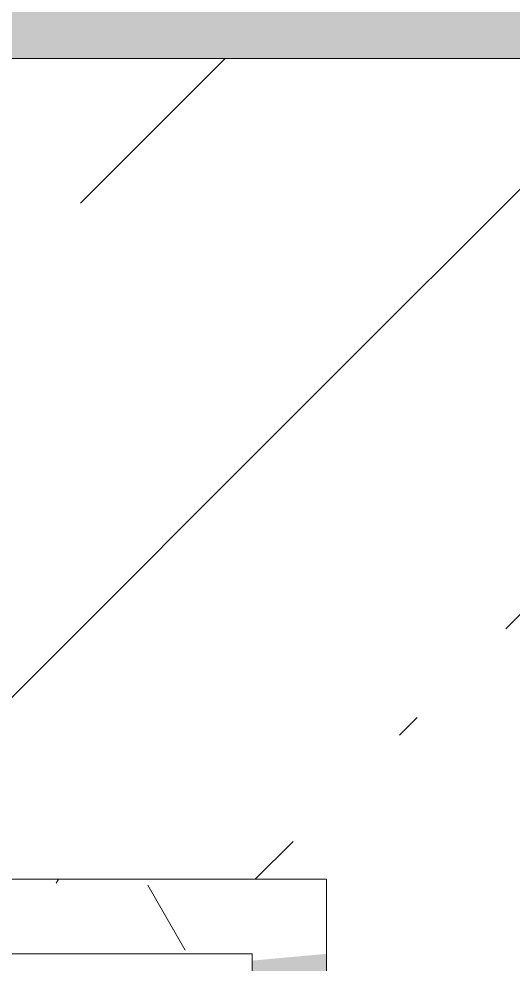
# Model space of a CAD drawing. Header units: millimetres. Extents: x -164500 to 426394, y -23753 to 102118.
# Drawn here: x 220549.6 to 220682.1, y 82196.6 to 82450 of the extents above; entities that cross this region are included whole.
import ezdxf

# ---------------------------------------------------------------- set-up
doc = ezdxf.new("R2010")
doc.units = ezdxf.units.MM
doc.layers.add('A-WALL', color=7, linetype='Continuous', lineweight=5)
doc.layers.add('I-WALL', color=7, linetype='Continuous', lineweight=5)
doc.layers.add('A-WALL-1', color=9, linetype='Continuous', lineweight=5, true_color=0x808080)
pattern_1 = [(45, (148772.12, 0), (-114.04925, 114.04925), []), (45, (148886.17, 0), (-114.04925, 114.04925), [201.612, -40.322, 6.706, -33.617])]
pattern_2 = [(0, (148772.123, 0), (243.84, 60.96), [20.117, -162.763, 20.117, -162.763, -975.36]), (0, (148772.123, 0), (243.84, 60.96), [-365.76, 20.117, -345.643, 20.117, -162.763, -426.72]), (0, (148772.123, 0), (243.84, 60.96), [-914.4, 20.117, -101.803, 20.117, -284.683]), (120, (148863.563, 30.48), (-174.71291, 180.691634), [20.117, -162.763, 20.117, -162.763, -975.36]), (120, (148863.563, 30.48), (-174.71291, 180.691634), [-365.76, 20.117, -345.643, 20.117, -162.763, -426.72]), (120, (148863.563, 30.48), (-174.71291, 180.691634), [-914.4, 20.117, -101.803, 20.117, -284.683]), (240, (148894.043, 152.4), (-69.12709, -241.651634), [20.117, -162.763, 20.117, -162.763, -975.36]), (240, (148894.043, 152.4), (-69.12709, -241.651634), [-365.76, 20.117, -345.643, 20.117, -162.763, -426.72]), (240, (148894.043, 152.4), (-69.12709, -241.651634), [-914.4, 20.117, -101.803, 20.117, -284.683])]

# ---------------------------------------------------------------- blocks, each defined once
blk = doc.blocks.new('2floor')
at = {"layer": 'I-WALL'}
h = blk.add_hatch(dxfattribs=at)
h.set_pattern_fill('FP_191', color=256, style=0, pattern_type=2)
h.set_pattern_definition(pattern_2)
h.paths.add_polyline_path([(223516.41, 7900), (223522.12, 7900), (223501.12, 7920), (222477.12, 7920), (222477.12, 7908), (222532.12, 7908), (222532.12, 7900), (223502.12, 7900)])
h.paths.add_polyline_path([(221022.12, 7900), (221023.06, 7908), (221077.12, 7908), (221077.12, 7920), (220507.12, 7920), (220507.12, 7908), (220537.12, 7908), (220537.12, 7900), (220872.12, 7900)])
h.paths.add_polyline_path([(219092.12, 7900), (219377.12, 7900), (219377.12, 7908), (219407.12, 7908), (219407.12, 7920), (218132.6, 7920), (218132.6, 7908), (218162.6, 7908), (218162.6, 7900), (218989.44, 7900)])
h.paths.add_polyline_path([(214402.12, 7900), (214697.12, 7900.89), (214697.12, 7908), (214727.12, 7908), (214727.12, 7920), (208703.12, 7920), (208703.12, 7900), (214182.12, 7900)])
h.paths.add_polyline_path([(216098.5, 7900), (217002.6, 7900), (217002.6, 7908), (217032.6, 7908), (217032.6, 7920), (215827.12, 7920), (215827.12, 7908), (215857.12, 7908), (215857.12, 7900), (215990.88, 7900)])
h.paths.add_polyline_path([(206203.12, 7900), (206203.12, 7920), (199702.12, 7920), (199702.12, 7900), (205980.22, 7900)])
h.paths.add_polyline_path([(196682.12, 7900), (197202.12, 7900), (197202.12, 7920), (190833.12, 7920), (190833.12, 7900), (196182.12, 7900)])
h.paths.add_polyline_path([(187532.12, 7900), (188333.12, 7900), (188333.12, 7920), (187532.12, 7919.05), (187512.65, 7900)])
h.paths.add_polyline_path([(187512.12, 7900), (187522.12, 7910), (187512.12, 7920), (187512.12, 7914.29)])
h = blk.add_hatch(dxfattribs=at)
h.set_pattern_fill('FP_1', color=256, style=0, pattern_type=2)
h.set_pattern_definition(pattern_1)
h.paths.add_polyline_path([(219377.12, 7680), (219407.12, 7680), (219407.12, 7900), (218132.6, 7900), (218132.6, 7680), (219192.12, 7680)])
h.paths.add_polyline_path([(220507.12, 7680), (220632.12, 7680), (220632.12, 7900), (220507.12, 7900), (220507.12, 7773.19)])
h.paths.add_polyline_path([(215952.12, 7680), (217032.6, 7680), (217032.6, 7900), (215827.12, 7900), (215827.12, 7680), (215857.12, 7680)])
h.paths.add_polyline_path([(214702.12, 7680), (214727.12, 7680), (214727.12, 7900), (214682.12, 7900), (214682.12, 7680), (214697.12, 7680)])
h = blk.add_hatch(dxfattribs=at)
h.set_pattern_fill('FP_1', color=256, style=0, pattern_type=2)
h.set_pattern_definition(pattern_1)
h.paths.add_polyline_path([(220852.12, 120), (220852.12, 7900), (220632.12, 7900), (220632.12, 120), (220830.24, 120)])
h = blk.add_hatch(dxfattribs=at)
h.set_pattern_fill('FP_191', color=256, style=0, pattern_type=2)
h.set_pattern_definition(pattern_2)
h.paths.add_polyline_path([(219192.12, 7660), (219407.12, 7660), (219407.12, 7672), (219377.12, 7672), (219377.12, 7680), (219192.12, 7680)])
h.paths.add_polyline_path([(220612.12, 7660), (220632.12, 7660), (220632.12, 7680), (220537.12, 7680), (220537.12, 7672), (220507.12, 7672), (220507.12, 7660), (220537.12, 7660)])
h = blk.add_hatch(dxfattribs=at)
h.set_pattern_fill('FP_191', color=256, style=0, pattern_type=2)
h.set_pattern_definition(pattern_2)
h.paths.add_polyline_path([(220612.12, 140), (220632.12, 141.43), (220632.12, 7660), (220612.12, 7658.18), (220612.12, 490.5), (220614.58, 490.5), (220618.6, 440.5), (220612.12, 440.5), (220612.12, 141.82)])
at = {"layer": 'A-WALL'}
for p, q in [((220537.12, 7680), (220632.12, 7680)), ((220632.12, -100), (220632.12, 7680)), ((220612.12, 140), (220612.12, 7660))]:
    blk.add_line(p, q, dxfattribs=at)
at = {"layer": 'A-WALL-1'}
for p, q in [((220537.12, 7900), (221022.12, 7900)), ((221022.12, 7900), (220632.12, 7900)), ((220507.12, 7660), (220612.12, 7660))]:
    blk.add_line(p, q, dxfattribs=at)

msp = doc.modelspace()

# ---------------------------------------------------------------- block references
msp.add_blockref('2floor', (0, 74539.358))

doc.saveas('drawing.dxf')
